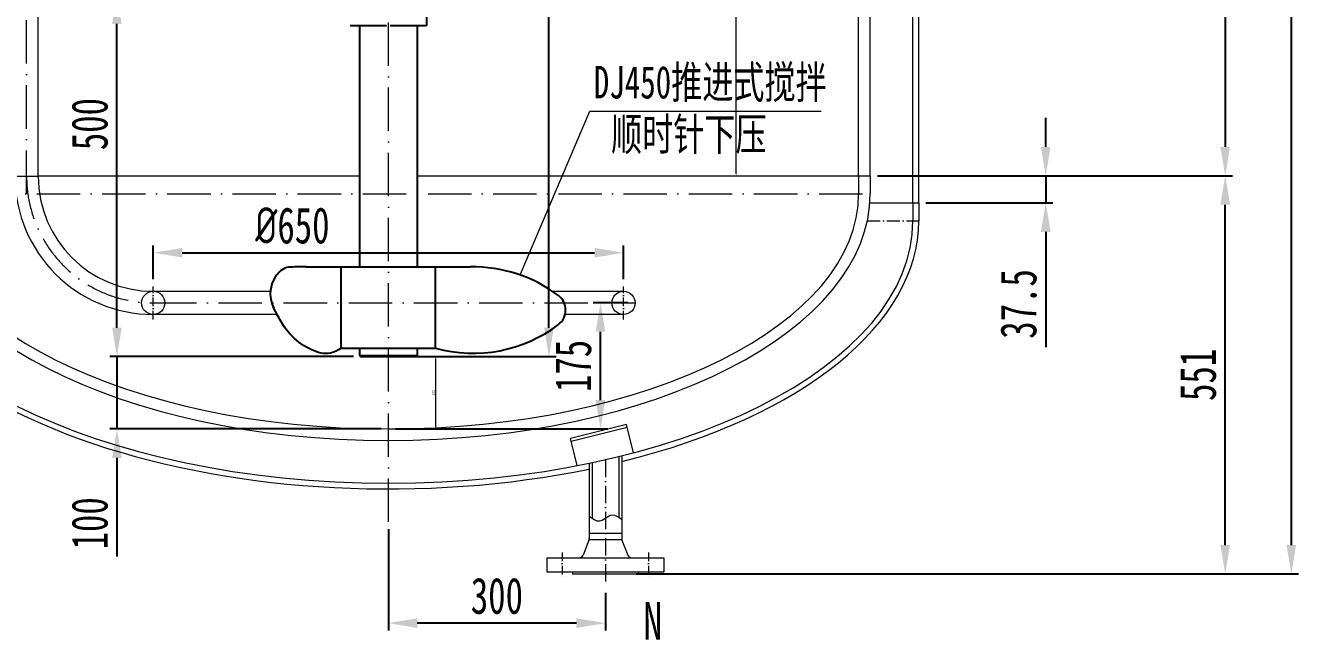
# Model space of a CAD drawing. Header units: millimetres. Extents: x 70410 to 80639, y -10587 to -1193.
# Drawn here: x 71821 to 73581, y -5277 to -4428 of the extents above; entities that cross this region are included whole.
import ezdxf

# ---------------------------------------------------------------- set-up
doc = ezdxf.new("R2010")
doc.units = ezdxf.units.MM
doc.linetypes.add('ACAD_ISO10W100', pattern=[18, 12, -3, 0, -3])
doc.layers.add('1', color=7, linetype='Continuous')
doc.layers.add('细实线', color=7, linetype='Continuous', lineweight=18)
doc.styles.add('HGCAD', font='HGCAD.SHX', dxfattribs={"width": 0.75, "bigfont": 'HGCADHZ.SHX'})
doc.styles.add('HZ', font='', dxfattribs={"width": 0.8})
doc.styles.get("Standard").update_dxf_attribs({"font": '', "width": 0.707})
doc.styles.add('TH_GBDIM', font='romans.shx', dxfattribs={"width": 0.8, "bigfont": 'gbcbig.shx'})
doc.styles.get('HZ').set_extended_font_data('SimSun')
doc.styles.get('Standard').set_extended_font_data('SimSun')
doc.dimstyles.new('HGCAD$0', dxfattribs={"dimtxt": 10, "dimasz": 5, "dimexe": 1, "dimexo": 1, "dimgap": 3, "dimtad": 1, "dimdec": 1, "dimdsep": 46, "dimtxsty": 'HGCAD', "dimcen": 0, "dimclrd": 3, "dimclre": 2, "dimclrt": 2, "dimadec": 1, "dimazin": 0, "dimtfac": 1, "dimtdec": 1, "dimtmove": 0, "dimatfit": 1, "dimfxl": 0, "dimarcsym": 0})
doc.dimstyles.new('TH_GBDIM', dxfattribs={"dimtxt": 3.5, "dimasz": 2.5, "dimexe": 2, "dimexo": 0, "dimgap": 1.5, "dimtad": 1, "dimdec": 1, "dimzin": 0, "dimdsep": 46, "dimtxsty": 'TH_GBDIM', "dimcen": 2.5, "dimclrd": 130, "dimclre": 130, "dimclrt": 3, "dimadec": 0, "dimazin": 0, "dimtfac": 0.714286, "dimtdec": 1, "dimtmove": 0, "dimatfit": 3, "dimfxl": 0, "dimtzin": 0, "dimlwd": -1, "dimlwe": -1, "dimarcsym": 0})

# ---------------------------------------------------------------- blocks, each defined once
blk = doc.blocks.new('*D13')
at = {"layer": 'Defpoints', "color": 0, "transparency": 16777216}
for p in [(72988.8, -3135.6), (72988.8, -4635.6), (73479.5, -4635.6)]:
    blk.add_point(p, dxfattribs=at)
at = {"layer": '细实线', "color": 6, "lineweight": -2, "transparency": 16777216}
for p, q in [((72998.8, -3135.6), (73489.5, -3135.6)), ((73479.5, -3175.6), (73479.5, -4595.6)), ((72998.8, -4635.6), (73489.5, -4635.6))]:
    blk.add_line(p, q, dxfattribs=at)
at = {"layer": '细实线', "color": 6, "transparency": 16777216}
for points in [[(73472.8, -3175.6), (73486.2, -3175.6), (73479.5, -3135.6)], [(73472.8, -4595.6), (73486.2, -4595.6), (73479.5, -4635.6)]]:
    blk.add_solid(points, dxfattribs=at)
at = {"layer": '细实线', "color": 6, "transparency": 16777216, "insert": (73442, -3885.6), "char_height": 50, "attachment_point": 5, "rotation": 90, "bg_fill": 3, "box_fill_scale": 1.1, "bg_fill_color": 256, "bg_fill_true_color": 13158600, "bg_fill_transparency": 0}
blk.add_mtext('1500', dxfattribs=at)
blk = doc.blocks.new('*D15')
at = {"layer": 'Defpoints', "color": 0, "transparency": 16777216}
for p in [(72988.8, -4635.6), (73055.8, -4673.1), (73231.4, -4673.1)]:
    blk.add_point(p, dxfattribs=at)
at = {"layer": '细实线', "color": 6, "lineweight": -2, "transparency": 16777216}
for p, q in [((73231.4, -4595.6), (73231.4, -4555.6)), ((72998.8, -4635.6), (73241.4, -4635.6)), ((73231.4, -4635.6), (73231.4, -4673.1)), ((73065.8, -4673.1), (73241.4, -4673.1)), ((73231.4, -4713.1), (73231.4, -4872.6))]:
    blk.add_line(p, q, dxfattribs=at)
at = {"layer": '细实线', "color": 6, "transparency": 16777216}
for points in [[(73224.7, -4595.6), (73238.1, -4595.6), (73231.4, -4635.6)], [(73224.7, -4713.1), (73238.1, -4713.1), (73231.4, -4673.1)]]:
    blk.add_solid(points, dxfattribs=at)
at = {"layer": '细实线', "color": 6, "transparency": 16777216, "insert": (73193.9, -4812.8), "char_height": 50, "attachment_point": 5, "rotation": 90, "bg_fill": 3, "box_fill_scale": 1.1, "bg_fill_color": 256, "bg_fill_true_color": 13158600, "bg_fill_transparency": 0}
blk.add_mtext('37.5', dxfattribs=at)
blk = doc.blocks.new('*D25')
at = {"layer": 'Defpoints', "color": 0, "transparency": 16777216}
for p in [(71947.6, -4385.6), (72007, -4385.6), (72284.5, -4885.6)]:
    blk.add_point(p, dxfattribs=at)
at = {"layer": '细实线', "color": 6, "lineweight": -2, "transparency": 16777216}
for p, q in [((71997, -4385.6), (71937.6, -4385.6)), ((71947.6, -4845.6), (71947.6, -4425.6)), ((72274.5, -4885.6), (71937.6, -4885.6))]:
    blk.add_line(p, q, dxfattribs=at)
at = {"layer": '细实线', "color": 6, "transparency": 16777216}
for points in [[(71941, -4425.6), (71954.3, -4425.6), (71947.6, -4385.6)], [(71941, -4845.6), (71954.3, -4845.6), (71947.6, -4885.6)]]:
    blk.add_solid(points, dxfattribs=at)
at = {"layer": '细实线', "color": 6, "transparency": 16777216, "insert": (71910.1, -4564.1), "char_height": 50, "attachment_point": 5, "rotation": 90, "bg_fill": 3, "box_fill_scale": 1.1, "bg_fill_color": 256, "bg_fill_true_color": 13158600, "bg_fill_transparency": 0}
blk.add_mtext('500', dxfattribs=at)
blk = doc.blocks.new('*D27')
at = {"layer": 'Defpoints', "color": 0, "transparency": 16777216}
for p in [(72322.8, -5114.2), (72622.8, -5202.3), (72322.8, -5254.1)]:
    blk.add_point(p, dxfattribs=at)
at = {"layer": '细实线', "color": 6, "lineweight": -2, "transparency": 16777216}
for p, q in [((72322.8, -5124.2), (72322.8, -5264.1)), ((72622.8, -5212.3), (72622.8, -5264.1)), ((72582.8, -5254.1), (72362.8, -5254.1))]:
    blk.add_line(p, q, dxfattribs=at)
at = {"layer": '细实线', "color": 6, "transparency": 16777216}
for points in [[(72362.8, -5247.4), (72362.8, -5260.8), (72322.8, -5254.1)], [(72582.8, -5247.4), (72582.8, -5260.8), (72622.8, -5254.1)]]:
    blk.add_solid(points, dxfattribs=at)
at = {"layer": '细实线', "color": 6, "transparency": 16777216, "insert": (72472.8, -5216.6), "char_height": 50, "attachment_point": 5, "bg_fill": 3, "box_fill_scale": 1.1, "bg_fill_color": 256, "bg_fill_true_color": 13158600, "bg_fill_transparency": 0}
blk.add_mtext('300', dxfattribs=at)
blk = doc.blocks.new('*D28')
at = {"layer": 'Defpoints', "color": 0, "transparency": 16777216}
for p in [(71947.6, -4885.6), (72284.5, -4885.6), (72322.8, -4985.6)]:
    blk.add_point(p, dxfattribs=at)
at = {"layer": '细实线', "color": 6, "lineweight": -2, "transparency": 16777216}
for p, q in [((71947.6, -4845.6), (71947.6, -4805.6)), ((72274.5, -4885.6), (71937.6, -4885.6)), ((71947.6, -4885.6), (71947.6, -4985.6)), ((72312.8, -4985.6), (71937.6, -4985.6)), ((71947.6, -5025.6), (71947.6, -5162.2))]:
    blk.add_line(p, q, dxfattribs=at)
at = {"layer": '细实线', "color": 6, "transparency": 16777216}
for points in [[(71941, -4845.6), (71954.3, -4845.6), (71947.6, -4885.6)], [(71941, -5025.6), (71954.3, -5025.6), (71947.6, -4985.6)]]:
    blk.add_solid(points, dxfattribs=at)
at = {"layer": '细实线', "color": 6, "transparency": 16777216, "insert": (71910.1, -5116.1), "char_height": 50, "attachment_point": 5, "rotation": 90, "bg_fill": 3, "box_fill_scale": 1.1, "bg_fill_color": 256, "bg_fill_true_color": 13158600, "bg_fill_transparency": 0}
blk.add_mtext('100', dxfattribs=at)
blk = doc.blocks.new('*D30')
at = {"layer": 'Defpoints', "color": 0, "transparency": 16777216}
for p in [(72647.8, -4742), (71997.8, -4788.6), (72647.8, -4788.6)]:
    blk.add_point(p, dxfattribs=at)
at = {"layer": '细实线', "color": 6, "lineweight": -2, "transparency": 16777216}
for p, q in [((71997.8, -4778.6), (71997.8, -4732)), ((72647.8, -4778.6), (72647.8, -4732)), ((72037.8, -4742), (72607.8, -4742))]:
    blk.add_line(p, q, dxfattribs=at)
at = {"layer": '细实线', "color": 6, "transparency": 16777216}
for points in [[(72037.8, -4735.3), (72037.8, -4748.6), (71997.8, -4742)], [(72607.8, -4735.3), (72607.8, -4748.6), (72647.8, -4742)]]:
    blk.add_solid(points, dxfattribs=at)
at = {"layer": '细实线', "color": 6, "transparency": 16777216, "insert": (72190.1, -4704.5), "char_height": 50, "attachment_point": 5, "bg_fill": 3, "box_fill_scale": 1.1, "bg_fill_color": 256, "bg_fill_true_color": 13158600, "bg_fill_transparency": 0}
blk.add_mtext('{\\fISOCPEUR|b0|i0|c0|p34;%%C}650', dxfattribs=at)
blk = doc.blocks.new('*D33')
at = {"layer": 'Defpoints', "color": 0, "transparency": 16777216}
for p in [(72988.8, -4635.6), (73479.5, -4635.6), (72655.3, -5186.1)]:
    blk.add_point(p, dxfattribs=at)
at = {"layer": '细实线', "color": 6, "lineweight": -2, "transparency": 16777216}
for p, q in [((72998.8, -4635.6), (73489.5, -4635.6)), ((73479.5, -5146.1), (73479.5, -4675.6)), ((72665.3, -5186.1), (73489.5, -5186.1))]:
    blk.add_line(p, q, dxfattribs=at)
at = {"layer": '细实线', "color": 6, "transparency": 16777216}
for points in [[(73472.8, -4675.6), (73486.2, -4675.6), (73479.5, -4635.6)], [(73472.8, -5146.1), (73486.2, -5146.1), (73479.5, -5186.1)]]:
    blk.add_solid(points, dxfattribs=at)
at = {"layer": '细实线', "color": 6, "transparency": 16777216, "insert": (73442, -4910.9), "char_height": 50, "attachment_point": 5, "rotation": 90, "bg_fill": 3, "box_fill_scale": 1.1, "bg_fill_color": 256, "bg_fill_true_color": 13158600, "bg_fill_transparency": 0}
blk.add_mtext('551', dxfattribs=at)
blk = doc.blocks.new('*D34')
at = {"layer": 'Defpoints', "color": 0, "transparency": 16777216}
for p in [(72401.1, -1572), (72655.3, -5186.1), (73570.8, -5186.1)]:
    blk.add_point(p, dxfattribs=at)
at = {"layer": '细实线', "color": 6, "lineweight": -2, "transparency": 16777216}
for p, q in [((72411.1, -1572), (73580.8, -1572)), ((73570.8, -1612), (73570.8, -5146.1)), ((72665.3, -5186.1), (73580.8, -5186.1))]:
    blk.add_line(p, q, dxfattribs=at)
at = {"layer": '细实线', "color": 6, "transparency": 16777216}
for points in [[(73564.2, -1612), (73577.5, -1612), (73570.8, -1572)], [(73564.2, -5146.1), (73577.5, -5146.1), (73570.8, -5186.1)]]:
    blk.add_solid(points, dxfattribs=at)
at = {"layer": '细实线', "color": 6, "transparency": 16777216, "insert": (73533.3, -3379.1), "char_height": 50, "attachment_point": 5, "rotation": 90, "bg_fill": 3, "box_fill_scale": 1.1, "bg_fill_color": 256, "bg_fill_true_color": 13158600, "bg_fill_transparency": 0}
blk.add_mtext('{\\C3;～3614}', dxfattribs=at)
blk = doc.blocks.new('*D45')
at = {"layer": 'Defpoints', "color": 0, "transparency": 16777216}
for p in [(72616, -4811.3), (72663.8, -4811.3), (72322.8, -4985.6)]:
    blk.add_point(p, dxfattribs=at)
at = {"layer": '细实线', "color": 6, "lineweight": -2, "transparency": 16777216}
for p, q in [((72653.8, -4811.3), (72606, -4811.3)), ((72616, -4945.6), (72616, -4851.3)), ((72332.8, -4985.6), (72626, -4985.6))]:
    blk.add_line(p, q, dxfattribs=at)
at = {"layer": '细实线', "color": 6, "transparency": 16777216}
for points in [[(72609.3, -4851.3), (72622.6, -4851.3), (72616, -4811.3)], [(72609.3, -4945.6), (72622.6, -4945.6), (72616, -4985.6)]]:
    blk.add_solid(points, dxfattribs=at)
at = {"layer": '细实线', "color": 6, "transparency": 16777216, "insert": (72578.5, -4898.5), "char_height": 50, "attachment_point": 5, "rotation": 90, "bg_fill": 3, "box_fill_scale": 1.1, "bg_fill_color": 256, "bg_fill_true_color": 13158600, "bg_fill_transparency": 0}
blk.add_mtext('175', dxfattribs=at)
blk = doc.blocks.new('*D63')
at = {"layer": 'Defpoints', "color": 0, "transparency": 16777216}
for p in [(72443.6, -3135.6), (72803.5, -3135.6), (72443.6, -4635.6)]:
    blk.add_point(p, dxfattribs=at)
at = {"layer": '细实线', "color": 130, "linetype": 'Continuous', "transparency": 16777216}
for p, q in [((72444.6, -3135.6), (72804.5, -3135.6)), ((72803.5, -4633.1), (72803.5, -3138.1)), ((72444.6, -4635.6), (72804.5, -4635.6))]:
    blk.add_line(p, q, dxfattribs=at)
at = {"layer": '细实线', "color": 130, "transparency": 16777216}
for points in [[(72803.1, -3138.1), (72803.9, -3138.1), (72803.5, -3135.6)], [(72803.1, -4633.1), (72803.9, -4633.1), (72803.5, -4635.6)]]:
    blk.add_solid(points, dxfattribs=at)
at = {"layer": '细实线', "color": 3, "transparency": 16777216, "insert": (72800.8, -3885.6), "char_height": 3.5, "attachment_point": 5, "rotation": 90, "style": 'HGCAD', "bg_fill": 3, "box_fill_scale": 1.1, "bg_fill_color": 256, "bg_fill_true_color": 13158600, "bg_fill_transparency": 0}
blk.add_mtext('1500', dxfattribs=at)
blk = doc.blocks.new('*D64')
at = {"layer": 'Defpoints', "color": 0, "transparency": 16777216}
for p in [(72322.8, -4885.6), (72322.8, -4985.6), (72388, -4985.6)]:
    blk.add_point(p, dxfattribs=at)
at = {"layer": '细实线', "color": 130, "linetype": 'Continuous', "transparency": 16777216}
for p, q in [((72323.8, -4885.6), (72389, -4885.6)), ((72388, -4888.1), (72388, -4983.1)), ((72323.8, -4985.6), (72389, -4985.6))]:
    blk.add_line(p, q, dxfattribs=at)
at = {"layer": '细实线', "color": 130, "transparency": 16777216}
for points in [[(72387.6, -4888.1), (72388.4, -4888.1), (72388, -4885.6)], [(72387.6, -4983.1), (72388.4, -4983.1), (72388, -4985.6)]]:
    blk.add_solid(points, dxfattribs=at)
at = {"layer": '细实线', "color": 3, "transparency": 16777216, "insert": (72385.3, -4935.6), "char_height": 3.5, "attachment_point": 5, "rotation": 90, "style": 'HGCAD', "bg_fill": 3, "box_fill_scale": 1.1, "bg_fill_color": 256, "bg_fill_true_color": 13158600, "bg_fill_transparency": 0}
blk.add_mtext('100', dxfattribs=at)
blk = doc.blocks.new('*D65')
at = {"layer": 'Defpoints', "color": 0, "transparency": 16777216}
for p in [(72333.3, -2747.1), (72544.8, -2747.1), (72333.3, -4885.6)]:
    blk.add_point(p, dxfattribs=at)
at = {"layer": '细实线', "color": 6, "lineweight": -2, "transparency": 16777216}
for p, q in [((72343.3, -2747.1), (72554.8, -2747.1)), ((72544.8, -4845.6), (72544.8, -2787.1)), ((72343.3, -4885.6), (72554.8, -4885.6))]:
    blk.add_line(p, q, dxfattribs=at)
at = {"layer": '细实线', "color": 6, "transparency": 16777216}
for points in [[(72538.1, -2787.1), (72551.5, -2787.1), (72544.8, -2747.1)], [(72538.1, -4845.6), (72551.5, -4845.6), (72544.8, -4885.6)]]:
    blk.add_solid(points, dxfattribs=at)
at = {"layer": '细实线', "color": 6, "transparency": 16777216, "insert": (72507.3, -3816.4), "char_height": 50, "attachment_point": 5, "rotation": 90, "bg_fill": 3, "box_fill_scale": 1.1, "bg_fill_color": 256, "bg_fill_true_color": 13158600, "bg_fill_transparency": 0}
blk.add_mtext('2138.5', dxfattribs=at)

msp = doc.modelspace()

# ---------------------------------------------------------------- linework, layer by layer
at = {"color": 0}
for p, q in [((72375.412, -4343.508), (72375.412, -4427.719)), ((72270.149, -4427.719), (72320.254, -4427.719)), ((72282.781, -4427.719), (72282.781, -4761.542)), ((72325.307, -4427.719), (72375.412, -4427.719)), ((72362.781, -4427.719), (72362.781, -4761.542)), ((72209.096, -4761.542), (72436.465, -4761.542)), ((72257.517, -4873.866), (72257.517, -4761.542)), ((72388.044, -4873.866), (72388.044, -4761.542)), ((72257.517, -4873.866), (72361.096, -4873.866)), ((72282.781, -4873.866), (72282.781, -4883.903)), ((72352.254, -4873.866), (72375.412, -4873.866)), ((72362.781, -4873.866), (72362.781, -4883.903)), ((72375.412, -4873.866), (72388.044, -4873.866)), ((72282.781, -4883.903), (72362.781, -4883.903)), ((72282.781, -4883.903), (72284.465, -4885.587)), ((72284.465, -4885.587), (72361.096, -4885.587)), ((72362.781, -4883.903), (72361.096, -4885.587))]:
    msp.add_line(p, q, dxfattribs=at)
for centre, radius, start, end in [((72440.044, -4956.544), 195.002, 52.859866, 91.051848), ((72201.696, -4798.656), 42.105, 154.598919, 205.401081), ((72542.527, -4821.235), 25.263, 307.140134, 52.859866), ((72440.044, -4685.925), 195.002, 254.533962, 307.140134)]:
    msp.add_arc(centre, radius, start, end, dxfattribs=at)
for points, knots in [([(72209.096, -4761.542), (72203.326, -4761.542), (72187.669, -4761.542), (72176.422, -4762.447), (72166.55, -4774.513), (72163.662, -4780.595)], [89.33511912, 89.33511912, 89.33511912, 89.33511912, 110.40413786, 149.58665687, 173.50785617, 173.50785617, 173.50785617, 173.50785617]), ([(72257.517, -4873.866), (72251.709, -4877.393), (72234.68, -4887.686), (72194.726, -4867.224), (72174.522, -4838.523), (72166.55, -4822.8), (72163.662, -4816.717)], [31.24685937, 31.24685937, 31.24685937, 31.24685937, 44.14966104, 110.40413786, 149.58665687, 173.50785617, 173.50785617, 173.50785617, 173.50785617])]:
    msp.add_open_spline(points, degree=3, knots=knots, dxfattribs=at)
at = {"layer": '细实线', "color": 1, "linetype": 'ACAD_ISO10W100', "ltscale": 5}
for p, q in [((72322.781, -5114.194), (72322.781, -1534.736)), ((71822.781, -4660.587), (71822.781, -2596.345)), ((71656.781, -4660.587), (72988.781, -4660.587)), ((71997.781, -4811.327), (72663.781, -4811.327))]:
    msp.add_line(p, q, dxfattribs=at)
at = {"layer": '细实线', "color": 140}
for p, q in [((71838.781, -4636.327), (71838.781, -2834.351)), ((72972.781, -4635.587), (72972.781, -3135.587)), ((72988.781, -4635.587), (72988.781, -3135.587)), ((73047.781, -4673.087), (73047.781, -3368.327)), ((73055.781, -4673.087), (73055.781, -3368.327)), ((71806.781, -4636.327), (71838.781, -4636.327)), ((71838.781, -4635.587), (72282.781, -4635.587)), ((72362.781, -4635.587), (72988.781, -4635.587)), ((72972.781, -4635.587), (72972.781, -4660.587)), ((72988.781, -4635.587), (72988.781, -4660.587)), ((72988.333, -4673.087), (73055.781, -4673.087)), ((73047.781, -4673.087), (73047.781, -4698.087)), ((73055.781, -4673.087), (73055.781, -4698.087)), ((71997.781, -4795.327), (72159.723, -4795.327)), ((72549.749, -4795.327), (72647.781, -4795.327)), ((72168.94, -4827.327), (71997.781, -4827.327)), ((72647.781, -4827.327), (72567.045, -4827.327)), ((72652.12, -4979.577), (72574.496, -4998.931)), ((72661.826, -5018.506), (72652.12, -4979.577)), ((72653.088, -4983.458), (72575.464, -5002.812)), ((72583.808, -5036.277), (72574.496, -4998.931)), ((72604.281, -5032.147), (72604.281, -5108.982)), ((72641.281, -5023.734), (72641.281, -5107.715)), ((72645.281, -5022.748), (72645.281, -5129.885)), ((72600.281, -5032.982), (72600.281, -5129.885))]:
    msp.add_line(p, q, dxfattribs=at)
at = {"layer": '细实线', "color": 1, "linetype": 'ACAD_ISO10W100', "ltscale": 1.5}
msp.add_line((72984.741, -4698.087), (73055.781, -4698.087), dxfattribs=at)
at = {"layer": '细实线', "color": 1, "linetype": 'ACAD_ISO10W100'}
for p, q in [((71997.781, -4834.085), (71997.781, -4788.57)), ((72647.781, -4834.085), (72647.781, -4788.57))]:
    msp.add_line(p, q, dxfattribs=at)
at = {"layer": '细实线', "color": 1, "linetype": 'ACAD_ISO10W100', "ltscale": 2}
msp.add_line((72622.781, -5028.135), (72622.781, -5202.344), dxfattribs=at)
at = {"layer": '细实线', "color": 140}
for centre in [(71997.781, -4811.327), (72647.781, -4811.327)]:
    msp.add_circle(centre, 16, dxfattribs=at)
for radius in [191, 159]:
    msp.add_arc((71997.781, -4636.327), radius, 180, 270, dxfattribs=at)
at = {"layer": '细实线', "color": 1, "linetype": 'ACAD_ISO10W100', "ltscale": 5}
msp.add_arc((71997.781, -4636.327), 175, 180, 270, dxfattribs=at)
at = {"layer": '细实线', "color": 140}
for centre, major_axis, ratio, start_param, end_param in [((72322.781, -4660.587), (-666, 0), 0.51201201, 0, 3.14159265), ((72322.781, -4660.587), (-650, 0), 0.5, 0, 3.14159265), ((72322.781, -4698.087), (-733, 0), 0.50545703, 0, 1.95905922), ((72322.781, -4698.087), (-725, 0), 0.5, 0, 3.14159265), ((72322.781, -4698.087), (-733, 0), 0.50545703, 2.02636462, 3.14159265)]:
    msp.add_ellipse(centre, major_axis=major_axis, ratio=ratio, start_param=start_param, end_param=end_param, dxfattribs=at)
msp.add_spline([(72600.281, -5106.038), (72614.617, -5112.723), (72632.252, -5104.5), (72645.281, -5110.575)], degree=3, dxfattribs=at)

# ---------------------------------------------------------------- texts
at = {"layer": '1', "color": 2, "style": 'HZ', "width": 0.75}
msp.add_text('N', height=51.857, dxfattribs=at).set_placement((72674.959, -5276.797))

# ---------------------------------------------------------------- next in the draw order: dimensions: what is measured, and where the dimension line sits
at = {"layer": '细实线', "color": 140}
dim = msp.add_linear_dim(base=(73479.512, -4635.587), p1=(72988.781, -3135.587), p2=(72988.781, -4635.587), angle=90, dimstyle='HGCAD$0', override={"dimtxt": 50, "dimasz": 40, "dimexe": 10, "dimexo": 10, "dimgap": 12.5, "dimtxsty": 'Standard', "dimclrd": 6, "dimclre": 6, "dimclrt": 6, "dimtfill": 1}, dxfattribs=at)
dim.commit()
dim.dimension.update_dxf_attribs({"geometry": '*D13', "text_midpoint": (73442.012, -3885.587)})
dim = msp.add_linear_dim(base=(71947.641, -4385.613), p1=(72284.465, -4885.587), p2=(72006.991, -4385.613), angle=90, dimstyle='HGCAD$0', override={"dimtxt": 50, "dimasz": 40, "dimexe": 10, "dimexo": 10, "dimgap": 12.5, "dimtxsty": 'Standard', "dimclrd": 6, "dimclre": 6, "dimclrt": 6, "dimtfill": 1}, dxfattribs=at)
dim.commit()
dim.dimension.update_dxf_attribs({"geometry": '*D25', "text_midpoint": (71947.641, -4564.11), "dimtype": 160})
dim = msp.add_linear_dim(base=(72322.781, -5254.102), p1=(72622.781, -5202.344), p2=(72322.781, -5114.194), dimstyle='HGCAD$0', override={"dimtxt": 50, "dimasz": 40, "dimexe": 10, "dimexo": 10, "dimgap": 12.5, "dimtxsty": 'Standard', "dimclrd": 6, "dimclre": 6, "dimclrt": 6, "dimtfill": 1}, dxfattribs=at)
dim.commit()
dim.dimension.update_dxf_attribs({"geometry": '*D27', "text_midpoint": (72472.781, -5216.602)})

# ---------------------------------------------------------------- next in the draw order: dimensions: what is measured, and where the dimension line sits
dim = msp.add_linear_dim(base=(73231.416, -4673.087), p1=(72988.781, -4635.587), p2=(73055.781, -4673.087), angle=90, dimstyle='HGCAD$0', override={"dimtxt": 50, "dimasz": 40, "dimexe": 10, "dimexo": 10, "dimgap": 12.5, "dimtxsty": 'Standard', "dimclrd": 6, "dimclre": 6, "dimclrt": 6, "dimtfill": 1}, dxfattribs=at)
dim.commit()
dim.dimension.update_dxf_attribs({"geometry": '*D15', "text_midpoint": (73193.916, -4812.819)})
dim = msp.add_linear_dim(base=(72647.781, -4741.965), p1=(71997.781, -4788.57), p2=(72647.781, -4788.57), text='{\\fISOCPEUR|b0|i0|c0|p34;%%C}<>', dimstyle='HGCAD$0', override={"dimtxt": 50, "dimasz": 40, "dimexe": 10, "dimexo": 10, "dimgap": 12.5, "dimtxsty": 'Standard', "dimclrd": 6, "dimclre": 6, "dimclrt": 6, "dimtfill": 1}, dxfattribs=at)
dim.commit()
dim.dimension.update_dxf_attribs({"geometry": '*D30', "text_midpoint": (72190.05, -4741.965), "dimtype": 160})
dim = msp.add_linear_dim(base=(71947.641, -4885.587), p1=(72322.781, -4985.587), p2=(72284.465, -4885.587), angle=90, dimstyle='HGCAD$0', override={"dimtxt": 50, "dimasz": 40, "dimexe": 10, "dimexo": 10, "dimgap": 12.5, "dimtxsty": 'Standard', "dimclrd": 6, "dimclre": 6, "dimclrt": 6, "dimtfill": 1}, dxfattribs=at)
dim.commit()
dim.dimension.update_dxf_attribs({"geometry": '*D28', "text_midpoint": (71947.641, -5116.087), "dimtype": 160})

# ---------------------------------------------------------------- next in the draw order: dimensions: what is measured, and where the dimension line sits
dim = msp.add_linear_dim(base=(73479.512, -4635.587), p1=(72655.281, -5186.135), p2=(72988.781, -4635.587), angle=90, dimstyle='HGCAD$0', override={"dimtxt": 50, "dimasz": 40, "dimexe": 10, "dimexo": 10, "dimgap": 12.5, "dimdec": 0, "dimtxsty": 'Standard', "dimclrd": 6, "dimclre": 6, "dimclrt": 6, "dimtfill": 1}, dxfattribs=at)
dim.commit()
dim.dimension.update_dxf_attribs({"geometry": '*D33', "text_midpoint": (73442.012, -4910.861)})

# ---------------------------------------------------------------- next in the draw order: dimensions: what is measured, and where the dimension line sits
dim = msp.add_linear_dim(base=(73570.822, -5186.135), p1=(72401.096, -1572.033), p2=(72655.281, -5186.135), angle=90, text='{\\C3;～<>}', dimstyle='HGCAD$0', override={"dimtxt": 50, "dimasz": 40, "dimexe": 10, "dimexo": 10, "dimgap": 12.5, "dimdec": 0, "dimtxsty": 'Standard', "dimclrd": 6, "dimclre": 6, "dimclrt": 6, "dimtfill": 1}, dxfattribs=at)
dim.commit()
dim.dimension.update_dxf_attribs({"geometry": '*D34', "text_midpoint": (73533.322, -3379.084)})

# ---------------------------------------------------------------- next in the draw order: linework, layer by layer
at = {"layer": '细实线', "color": 6}
for p, q in [((72504.936, -4772.655), (72601.157, -4546.207)), ((72601.157, -4546.207), (72920.955, -4546.207))]:
    msp.add_line(p, q, dxfattribs=at)
at = {"layer": '细实线', "color": 140}
for p, q in [((72600.281, -5129.885), (72645.281, -5129.885)), ((72600.281, -5129.885), (72600.281, -5137.267)), ((72645.281, -5129.885), (72645.281, -5137.267)), ((72599.898, -5139.306), (72591.831, -5160.049)), ((72600.281, -5138.323), (72645.281, -5138.323)), ((72645.663, -5139.306), (72653.73, -5160.049)), ((72541.921, -5163.635), (72541.921, -5183.323)), ((72541.921, -5163.635), (72703.64, -5163.635)), ((72703.64, -5163.635), (72703.64, -5183.323)), ((72541.921, -5183.323), (72703.64, -5183.323)), ((72577.077, -5183.323), (72577.077, -5186.135)), ((72577.077, -5186.135), (72668.484, -5186.135)), ((72668.484, -5186.135), (72668.484, -5183.323))]:
    msp.add_line(p, q, dxfattribs=at)
at = {"layer": '细实线', "color": 1, "linetype": 'ACAD_ISO10W100'}
for p, q in [((72563.015, -5156.604), (72563.015, -5190.354)), ((72682.546, -5156.604), (72682.546, -5190.354))]:
    msp.add_line(p, q, dxfattribs=at)
at = {"layer": '细实线', "color": 140}
for centre, start, end in [((72594.656, -5137.267), 338.749494, 0), ((72650.906, -5137.267), 180, 201.250506), ((72586.589, -5158.01), 270, 338.749494), ((72658.972, -5158.01), 201.250506, 270)]:
    msp.add_arc(centre, 5.625, start, end, dxfattribs=at)

# ---------------------------------------------------------------- next in the draw order: texts
at = {"layer": '细实线', "color": 6, "width": 0.7}
for s, p in [('DJ450推进式搅拌', (72606.598, -4528.672)), ('顺时针下压', (72630.703, -4600.563))]:
    msp.add_text(s, height=45, dxfattribs=at).set_placement(p)

# ---------------------------------------------------------------- next in the draw order: dimensions: what is measured, and where the dimension line sits
at = {"layer": '细实线', "color": 140}
dim = msp.add_linear_dim(base=(72615.961, -4811.327), p1=(72322.781, -4985.587), p2=(72663.781, -4811.327), angle=90, text='175', dimstyle='HGCAD$0', override={"dimtxt": 50, "dimasz": 40, "dimexe": 10, "dimexo": 10, "dimgap": 12.5, "dimtxsty": 'Standard', "dimclrd": 6, "dimclre": 6, "dimclrt": 6, "dimtfill": 0}, dxfattribs=at)
dim.commit()
dim.dimension.update_dxf_attribs({"geometry": '*D45', "text_midpoint": (72578.461, -4898.457)})

# ---------------------------------------------------------------- next in the draw order: dimensions: what is measured, and where the dimension line sits
at = {"layer": '细实线'}
for base, p1, p2, picture, middle in [((72803.522, -3135.587), (72443.589, -4635.587), (72443.589, -3135.587), '*D63', (72800.772, -3885.587)), ((72388.012, -4985.587), (72322.781, -4885.587), (72322.781, -4985.587), '*D64', (72385.262, -4935.587))]:
    dim = msp.add_linear_dim(base=base, p1=p1, p2=p2, angle=90, dimstyle='TH_GBDIM', override={"dimexe": 1, "dimexo": 1, "dimgap": 1, "dimzin": 8, "dimtxsty": 'HGCAD', "dimcen": 0, "dimadec": 1, "dimtdec": 2, "dimatfit": 1, "dimfxl": 3, "dimtfill": 1, "dimarcsym": 1}, dxfattribs=at)
    dim.commit()
    dim.dimension.update_dxf_attribs({"geometry": picture, "text_midpoint": middle})

# ---------------------------------------------------------------- next in the draw order: dimensions: what is measured, and where the dimension line sits
at = {"layer": '细实线', "color": 140}
dim = msp.add_linear_dim(base=(72544.792, -2747.119), p1=(72333.341, -4885.587), p2=(72333.341, -2747.119), angle=90, dimstyle='HGCAD$0', override={"dimtxt": 50, "dimasz": 40, "dimexe": 10, "dimexo": 10, "dimgap": 12.5, "dimtxsty": 'Standard', "dimclrd": 6, "dimclre": 6, "dimclrt": 6}, dxfattribs=at)
dim.commit()
dim.dimension.update_dxf_attribs({"geometry": '*D65', "text_midpoint": (72507.292, -3816.353)})

doc.saveas('drawing.dxf')
